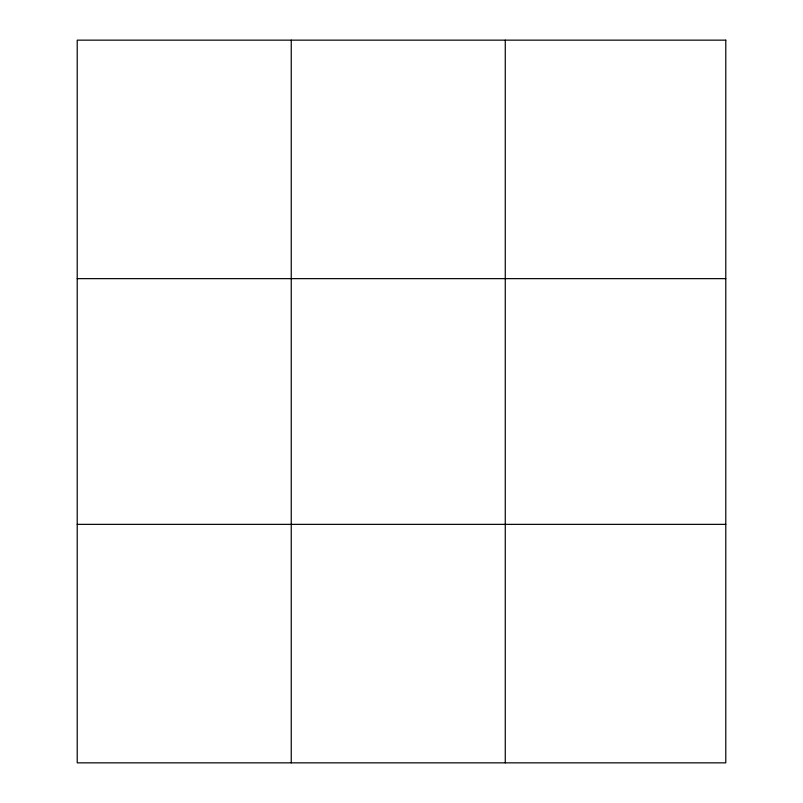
<?xml version="1.0" encoding="UTF-8"?>
<svg xmlns="http://www.w3.org/2000/svg" width="803" height="803" viewBox="0 0 803 803"><rect width="100%" height="100%" fill="white"/><g stroke="black" fill="none" stroke-linecap="round" stroke-linejoin="round"><path stroke-width="1.2" d="M291.248 40.15L291.248 762.85M505.268 40.15L505.268 762.85M77.218 278.641L725.782 278.641M77.218 524.359L725.782 524.359M725.782 40.15L725.782 762.85L77.218 762.85L77.218 40.15L725.782 40.15"/></g></svg>
